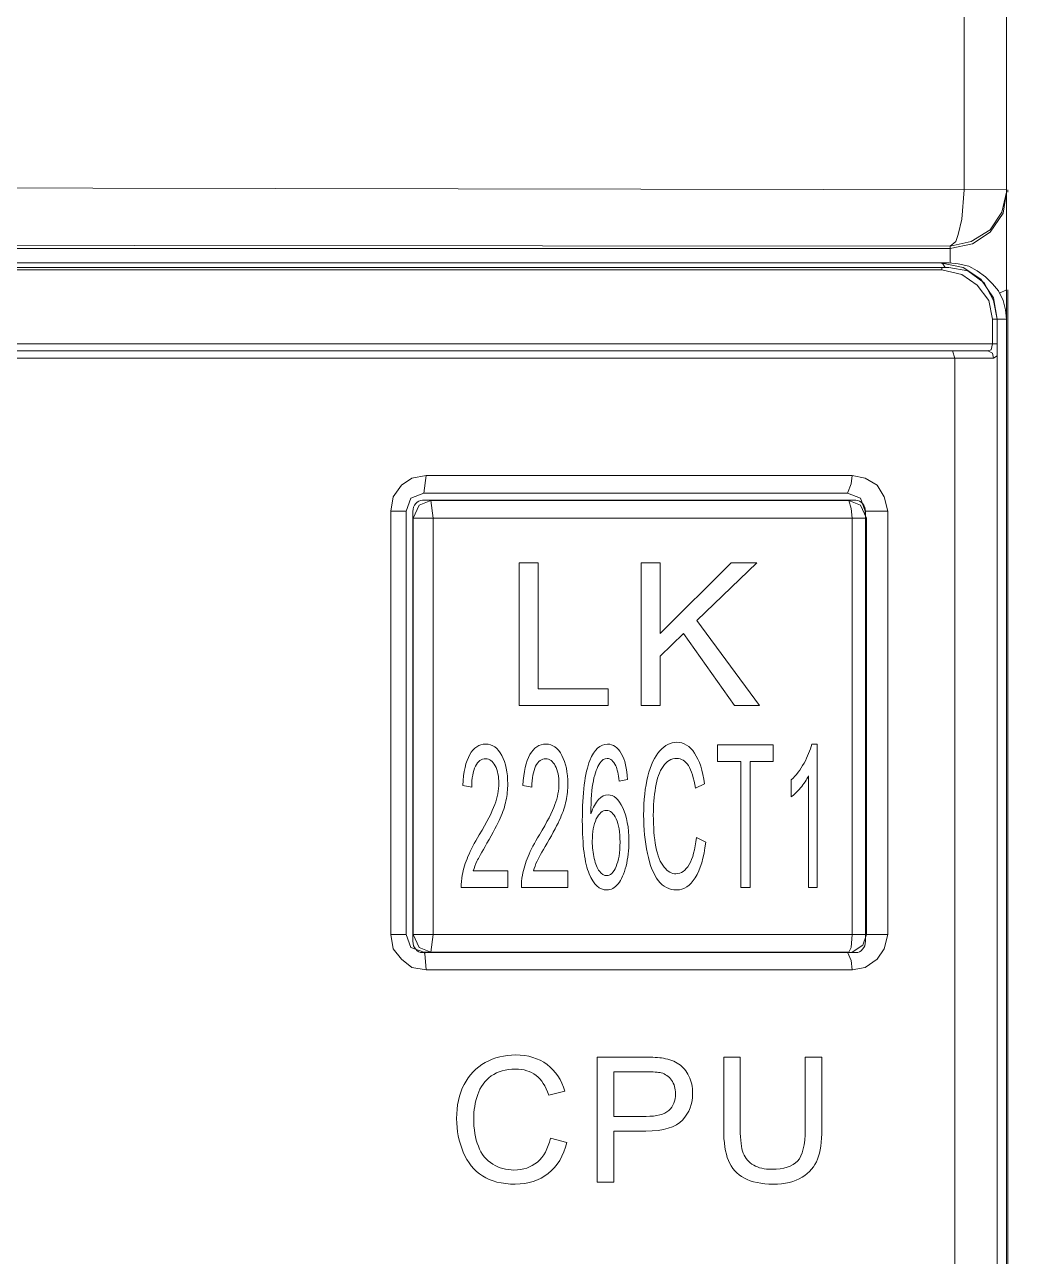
# Model space of a CAD drawing. Header units: millimetres. Extents: x 33157 to 59611, y -29750 to 1750.
# Drawn here: x 53742.8 to 53756.77, y -3122.72 to -3105.3 of the extents above; entities that cross this region are included whole.
import ezdxf

# ---------------------------------------------------------------- set-up
doc = ezdxf.new("R2010")
doc.units = ezdxf.units.MM
doc.layers.get('0').update_dxf_attribs({"lineweight": 18})

msp = doc.modelspace()

# ---------------------------------------------------------------- linework, layer by layer
at = {"lineweight": 9}
for p, q in [((53756.088, -3043.274), (53756.088, -3107.638)), ((53756.687, -3043.274), (53756.687, -3170.437)), ((53756.687, -3107.638), (53756.687, -3107.671)), ((53756.704, -3107.638), (53756.704, -3107.671)), ((53755.888, -3108.437), (53755.888, -3108.67)), ((53755.771, -3108.736), (53755.771, -3108.77)), ((53756.704, -3109.053), (53756.704, -3168.207)), ((53756.487, -3109.469), (53756.487, -3109.818)), ((53756.554, -3109.469), (53756.554, -3170.171)), ((53756.687, -3109.469), (53756.687, -3167.658)), ((53755.955, -3110.018), (53755.955, -3170.171)), ((53747.979, -3112.182), (53747.979, -3118.174)), ((53748.196, -3112.182), (53748.196, -3118.174)), ((53748.296, -3112.282), (53748.296, -3118.174)), ((53748.579, -3112.282), (53748.579, -3118.174)), ((53754.506, -3112.282), (53754.506, -3118.174)), ((53754.689, -3112.182), (53754.689, -3112.232)), ((53754.706, -3112.282), (53754.706, -3118.174)), ((53755.006, -3112.182), (53755.006, -3118.174))]:
    msp.add_line(p, q, dxfattribs=at)
for points in [[(53738.589, -3107.605), (53738.589, -3107.605), (53756.687, -3107.638), (53756.687, -3107.638)], [(53755.888, -3108.47), (53755.888, -3108.47), (53724.986, -3108.47), (53724.986, -3108.47)], [(53755.888, -3108.437), (53755.888, -3108.437), (53738.589, -3108.42), (53738.589, -3108.42)], [(53721.339, -3108.67), (53721.339, -3108.67), (53755.871, -3108.67), (53755.871, -3108.67)], [(53755.788, -3108.686), (53755.788, -3108.686), (53755.755, -3108.67), (53755.755, -3108.67)], [(53721.406, -3108.736), (53721.406, -3108.736), (53755.771, -3108.736), (53755.771, -3108.736)], [(53755.771, -3108.77), (53755.771, -3108.77), (53721.406, -3108.77), (53721.406, -3108.77)], [(53755.771, -3108.736), (53755.771, -3108.736), (53755.805, -3108.736), (53755.805, -3108.736)], [(53755.821, -3108.736), (53755.821, -3108.736), (53755.788, -3108.686), (53755.788, -3108.686)], [(53755.805, -3108.736), (53755.805, -3108.736), (53755.821, -3108.736), (53755.821, -3108.736)], [(53755.871, -3108.736), (53755.871, -3108.736), (53755.821, -3108.736), (53755.821, -3108.736)], [(53756.587, -3109.103), (53756.587, -3109.103), (53756.687, -3109.053), (53756.687, -3109.053)], [(53756.487, -3109.469), (53756.487, -3109.469), (53756.687, -3109.469), (53756.687, -3109.469)], [(53720.707, -3109.818), (53720.707, -3109.818), (53756.554, -3109.818), (53756.554, -3109.818)], [(53720.673, -3110.018), (53720.673, -3110.018), (53756.504, -3110.018), (53756.504, -3110.018)], [(53720.773, -3109.918), (53720.773, -3109.918), (53756.421, -3109.918), (53756.421, -3109.918)], [(53755.921, -3109.918), (53755.921, -3109.918), (53755.955, -3110.018), (53755.955, -3110.018)], [(53748.479, -3111.682), (53748.479, -3111.682), (53748.445, -3111.932), (53748.445, -3111.932)], [(53748.479, -3111.682), (53748.479, -3111.682), (53754.506, -3111.682), (53754.506, -3111.682)], [(53748.484, -3111.682), (53748.484, -3111.682), (53754.501, -3111.682), (53754.501, -3111.682)], [(53748.445, -3111.932), (53748.445, -3111.932), (53754.439, -3111.932), (53754.439, -3111.932)], [(53754.456, -3112.032), (53754.456, -3112.032), (53748.545, -3112.032), (53748.545, -3112.032)], [(53748.579, -3112.282), (53748.579, -3112.282), (53748.545, -3112.032), (53748.545, -3112.032)], [(53747.979, -3112.182), (53747.979, -3112.182), (53748.196, -3112.182), (53748.196, -3112.182)], [(53748.296, -3112.282), (53748.296, -3112.282), (53754.706, -3112.282), (53754.706, -3112.282)], [(53755.006, -3112.182), (53755.006, -3112.182), (53754.689, -3112.182), (53754.689, -3112.182)], [(53747.979, -3118.174), (53747.979, -3118.174), (53748.196, -3118.174), (53748.196, -3118.174)], [(53748.296, -3118.174), (53748.296, -3118.174), (53754.706, -3118.174), (53754.706, -3118.174)], [(53748.579, -3118.174), (53748.579, -3118.174), (53748.545, -3118.423), (53748.545, -3118.423)], [(53754.506, -3118.174), (53754.506, -3118.174), (53754.489, -3118.357), (53754.489, -3118.357)], [(53755.006, -3118.174), (53755.006, -3118.174), (53754.706, -3118.174), (53754.706, -3118.174)], [(53754.439, -3118.423), (53754.439, -3118.423), (53748.445, -3118.423), (53748.445, -3118.423)], [(53748.462, -3118.44), (53748.462, -3118.44), (53748.445, -3118.423), (53748.445, -3118.423)], [(53748.545, -3118.423), (53748.545, -3118.423), (53754.456, -3118.423), (53754.456, -3118.423)], [(53754.489, -3118.357), (53754.489, -3118.357), (53754.456, -3118.423), (53754.456, -3118.423)], [(53748.479, -3118.673), (53748.479, -3118.673), (53748.462, -3118.44), (53748.462, -3118.44)], [(53754.507, -3118.673), (53754.507, -3118.673), (53748.478, -3118.673), (53748.478, -3118.673)], [(53754.506, -3118.673), (53754.506, -3118.673), (53748.479, -3118.673), (53748.479, -3118.673)]]:
    msp.add_open_spline(points, degree=3, dxfattribs=at)
for points, knots in [([(53755.888, -3108.47), (53755.888, -3108.47), (53756.204, -3108.404), (53756.204, -3108.404), (53756.204, -3108.404), (53756.454, -3108.237), (53756.454, -3108.237), (53756.454, -3108.237), (53756.637, -3107.971), (53756.637, -3107.971), (53756.637, -3107.971), (53756.687, -3107.671), (53756.687, -3107.671)], [0, 0, 0, 0, 153258.127052, 153258.127052, 153258.127052, 306516.254103, 306516.254103, 306516.254103, 459774.381155, 459774.381155, 459774.381155, 613032.508207, 613032.508207, 613032.508207, 613032.508207]), ([(53755.888, -3108.437), (53755.888, -3108.437), (53756.188, -3108.37), (53756.188, -3108.37), (53756.188, -3108.37), (53756.454, -3108.204), (53756.454, -3108.204), (53756.454, -3108.204), (53756.621, -3107.954), (53756.621, -3107.954), (53756.621, -3107.954), (53756.687, -3107.671), (53756.687, -3107.671)], [0, 0, 0, 0, 153258.07267, 153258.07267, 153258.07267, 306516.14534, 306516.14534, 306516.14534, 459774.218011, 459774.218011, 459774.218011, 613032.290681, 613032.290681, 613032.290681, 613032.290681]), ([(53756.088, -3107.638), (53756.088, -3107.638), (53756.054, -3108.054), (53756.054, -3108.054), (53756.054, -3108.054), (53756.004, -3108.27), (53756.004, -3108.27), (53756.004, -3108.27), (53755.971, -3108.37), (53755.971, -3108.37), (53755.971, -3108.37), (53755.888, -3108.437), (53755.888, -3108.437)], [0, 0, 0, 0, 153256.940118, 153256.940118, 153256.940118, 306513.880236, 306513.880236, 306513.880236, 459770.820354, 459770.820354, 459770.820354, 613027.760472, 613027.760472, 613027.760472, 613027.760472]), ([(53756.554, -3109.469), (53756.554, -3109.469), (53756.504, -3109.169), (53756.504, -3109.169), (53756.504, -3109.169), (53756.321, -3108.903), (53756.321, -3108.903), (53756.321, -3108.903), (53756.071, -3108.736), (53756.071, -3108.736), (53756.071, -3108.736), (53755.755, -3108.67), (53755.755, -3108.67)], [0, 0, 0, 0, 153259.183735, 153259.183735, 153259.183735, 306518.36747, 306518.36747, 306518.36747, 459777.551206, 459777.551206, 459777.551206, 613036.734941, 613036.734941, 613036.734941, 613036.734941]), ([(53756.687, -3109.469), (53756.687, -3109.469), (53756.67, -3109.336), (53756.67, -3109.336), (53756.67, -3109.336), (53756.637, -3109.203), (53756.637, -3109.203), (53756.637, -3109.203), (53756.571, -3109.069), (53756.571, -3109.069), (53756.571, -3109.069), (53756.487, -3108.969), (53756.487, -3108.969), (53756.487, -3108.969), (53756.388, -3108.87), (53756.388, -3108.87), (53756.388, -3108.87), (53756.271, -3108.786), (53756.271, -3108.786), (53756.271, -3108.786), (53756.154, -3108.72), (53756.154, -3108.72), (53756.154, -3108.72), (53756.004, -3108.686), (53756.004, -3108.686), (53756.004, -3108.686), (53755.871, -3108.67), (53755.871, -3108.67)], [0, 0, 0, 0, 142206.782978, 142206.782978, 142206.782978, 284413.565956, 284413.565956, 284413.565956, 426620.348935, 426620.348935, 426620.348935, 568827.131913, 568827.131913, 568827.131913, 711033.914891, 711033.914891, 711033.914891, 853240.697869, 853240.697869, 853240.697869, 995447.480847, 995447.480847, 995447.480847, 1137654.263825, 1137654.263825, 1137654.263825, 1279861.046804, 1279861.046804, 1279861.046804, 1279861.046804]), ([(53756.487, -3109.469), (53756.487, -3109.469), (53756.437, -3109.203), (53756.437, -3109.203), (53756.437, -3109.203), (53756.271, -3108.986), (53756.271, -3108.986), (53756.271, -3108.986), (53756.054, -3108.836), (53756.054, -3108.836), (53756.054, -3108.836), (53755.771, -3108.77), (53755.771, -3108.77)], [0, 0, 0, 0, 153259.221414, 153259.221414, 153259.221414, 306518.442828, 306518.442828, 306518.442828, 459777.664242, 459777.664242, 459777.664242, 613036.885655, 613036.885655, 613036.885655, 613036.885655]), ([(53755.871, -3108.736), (53755.871, -3108.736), (53756.138, -3108.786), (53756.138, -3108.786), (53756.138, -3108.786), (53756.371, -3108.953), (53756.371, -3108.953), (53756.371, -3108.953), (53756.504, -3109.203), (53756.504, -3109.203), (53756.504, -3109.203), (53756.554, -3109.469), (53756.554, -3109.469)], [0, 0, 0, 0, 153258.939859, 153258.939859, 153258.939859, 306517.879717, 306517.879717, 306517.879717, 459776.819576, 459776.819576, 459776.819576, 613035.759435, 613035.759435, 613035.759435, 613035.759435]), ([(53756.421, -3109.918), (53756.421, -3109.918), (53756.471, -3109.901), (53756.471, -3109.901), (53756.471, -3109.901), (53756.487, -3109.818), (53756.487, -3109.818)], [0, 0, 0, 0, 172840.122494, 172840.122494, 172840.122494, 345680.244987, 345680.244987, 345680.244987, 345680.244987]), ([(53756.504, -3110.018), (53756.504, -3110.018), (53756.554, -3109.985), (53756.554, -3109.985), (53756.554, -3109.985), (53756.554, -3109.935), (53756.554, -3109.935), (53756.554, -3109.935), (53756.554, -3109.818), (53756.554, -3109.818)], [0, 0, 0, 0, 159260.148913, 159260.148913, 159260.148913, 318520.297826, 318520.297826, 318520.297826, 477780.44674, 477780.44674, 477780.44674, 477780.44674]), ([(53756.421, -3109.918), (53756.421, -3109.918), (53756.487, -3109.951), (53756.487, -3109.951), (53756.487, -3109.951), (53756.504, -3110.018), (53756.504, -3110.018)], [0, 0, 0, 0, 172840.232155, 172840.232155, 172840.232155, 345680.46431, 345680.46431, 345680.46431, 345680.46431]), ([(53747.979, -3112.182), (53747.979, -3112.182), (53748.012, -3111.982), (53748.012, -3111.982), (53748.012, -3111.982), (53748.129, -3111.816), (53748.129, -3111.816), (53748.129, -3111.816), (53748.279, -3111.716), (53748.279, -3111.716), (53748.279, -3111.716), (53748.479, -3111.682), (53748.479, -3111.682)], [0, 0, 0, 0, 153241.030496, 153241.030496, 153241.030496, 306482.060992, 306482.060992, 306482.060992, 459723.091489, 459723.091489, 459723.091489, 612964.121985, 612964.121985, 612964.121985, 612964.121985]), ([(53754.506, -3111.682), (53754.506, -3111.682), (53754.489, -3111.799), (53754.489, -3111.799), (53754.489, -3111.799), (53754.439, -3111.932), (53754.439, -3111.932)], [0, 0, 0, 0, 172837.032393, 172837.032393, 172837.032393, 345674.064785, 345674.064785, 345674.064785, 345674.064785]), ([(53754.506, -3111.682), (53754.506, -3111.682), (53754.689, -3111.716), (53754.689, -3111.716), (53754.689, -3111.716), (53754.856, -3111.816), (53754.856, -3111.816), (53754.856, -3111.816), (53754.956, -3111.982), (53754.956, -3111.982), (53754.956, -3111.982), (53755.006, -3112.182), (53755.006, -3112.182)], [0, 0, 0, 0, 153259.312872, 153259.312872, 153259.312872, 306518.625743, 306518.625743, 306518.625743, 459777.938615, 459777.938615, 459777.938615, 613037.251486, 613037.251486, 613037.251486, 613037.251486]), ([(53748.445, -3111.932), (53748.445, -3111.932), (53748.262, -3111.999), (53748.262, -3111.999), (53748.262, -3111.999), (53748.196, -3112.182), (53748.196, -3112.182)], [0, 0, 0, 0, 172818.008677, 172818.008677, 172818.008677, 345636.017354, 345636.017354, 345636.017354, 345636.017354]), ([(53754.689, -3112.182), (53754.689, -3112.182), (53754.622, -3111.999), (53754.622, -3111.999), (53754.622, -3111.999), (53754.439, -3111.932), (53754.439, -3111.932)], [0, 0, 0, 0, 172837.750547, 172837.750547, 172837.750547, 345675.501094, 345675.501094, 345675.501094, 345675.501094]), ([(53748.545, -3112.032), (53748.545, -3112.032), (53748.379, -3112.099), (53748.379, -3112.099), (53748.379, -3112.099), (53748.296, -3112.282), (53748.296, -3112.282)], [0, 0, 0, 0, 172818.530272, 172818.530272, 172818.530272, 345637.060544, 345637.060544, 345637.060544, 345637.060544]), ([(53754.706, -3112.282), (53754.706, -3112.282), (53754.622, -3112.099), (53754.622, -3112.099), (53754.622, -3112.099), (53754.456, -3112.032), (53754.456, -3112.032)], [0, 0, 0, 0, 172837.939645, 172837.939645, 172837.939645, 345675.879291, 345675.879291, 345675.879291, 345675.879291]), ([(53754.506, -3112.282), (53754.506, -3112.282), (53754.489, -3112.148), (53754.489, -3112.148), (53754.489, -3112.148), (53754.456, -3112.032), (53754.456, -3112.032)], [0, 0, 0, 0, 172837.705797, 172837.705797, 172837.705797, 345675.411595, 345675.411595, 345675.411595, 345675.411595]), ([(53748.479, -3118.673), (53748.479, -3118.673), (53748.279, -3118.64), (53748.279, -3118.64), (53748.279, -3118.64), (53748.129, -3118.523), (53748.129, -3118.523), (53748.129, -3118.523), (53748.012, -3118.374), (53748.012, -3118.374), (53748.012, -3118.374), (53747.979, -3118.174), (53747.979, -3118.174)], [0, 0, 0, 0, 153251.106, 153251.106, 153251.106, 306502.211999, 306502.211999, 306502.211999, 459753.317999, 459753.317999, 459753.317999, 613004.423998, 613004.423998, 613004.423998, 613004.423998]), ([(53748.196, -3118.174), (53748.196, -3118.174), (53748.262, -3118.357), (53748.262, -3118.357), (53748.262, -3118.357), (53748.445, -3118.423), (53748.445, -3118.423)], [0, 0, 0, 0, 172828.653301, 172828.653301, 172828.653301, 345657.306602, 345657.306602, 345657.306602, 345657.306602]), ([(53748.296, -3118.174), (53748.296, -3118.174), (53748.379, -3118.357), (53748.379, -3118.357), (53748.379, -3118.357), (53748.545, -3118.423), (53748.545, -3118.423)], [0, 0, 0, 0, 172828.988234, 172828.988234, 172828.988234, 345657.976467, 345657.976467, 345657.976467, 345657.976467]), ([(53754.506, -3118.423), (53754.506, -3118.423), (53754.656, -3118.324), (53754.656, -3118.324), (53754.656, -3118.324), (53754.706, -3118.174), (53754.706, -3118.174)], [0, 0, 0, 0, 172848.500075, 172848.500075, 172848.500075, 345697.000149, 345697.000149, 345697.000149, 345697.000149]), ([(53755.006, -3118.174), (53755.006, -3118.174), (53754.956, -3118.374), (53754.956, -3118.374), (53754.956, -3118.374), (53754.856, -3118.523), (53754.856, -3118.523), (53754.856, -3118.523), (53754.689, -3118.64), (53754.689, -3118.64), (53754.689, -3118.64), (53754.506, -3118.673), (53754.506, -3118.673)], [0, 0, 0, 0, 153269.367141, 153269.367141, 153269.367141, 306538.734282, 306538.734282, 306538.734282, 459808.101423, 459808.101423, 459808.101423, 613077.468564, 613077.468564, 613077.468564, 613077.468564]), ([(53754.506, -3118.673), (53754.506, -3118.673), (53754.489, -3118.54), (53754.489, -3118.54), (53754.489, -3118.54), (53754.439, -3118.423), (53754.439, -3118.423)], [0, 0, 0, 0, 172848.460433, 172848.460433, 172848.460433, 345696.920867, 345696.920867, 345696.920867, 345696.920867])]:
    msp.add_open_spline(points, degree=3, knots=knots, dxfattribs=at)
for points, knots in [([(53748.429, -3112.028), (53748.429, -3112.028), (53754.555, -3112.028), (53754.555, -3112.028), (53754.631, -3112.028), (53754.692, -3112.1), (53754.692, -3112.188), (53754.692, -3112.188), (53754.692, -3118.268), (53754.692, -3118.268), (53754.692, -3118.356), (53754.631, -3118.428), (53754.555, -3118.428), (53754.555, -3118.428), (53748.429, -3118.428), (53748.429, -3118.428), (53748.354, -3118.428), (53748.292, -3118.356), (53748.292, -3118.268), (53748.292, -3118.268), (53748.292, -3112.188), (53748.292, -3112.188), (53748.292, -3112.1), (53748.354, -3112.028), (53748.429, -3112.028)], [0, 0, 0, 0, 143455.520762, 143455.520762, 143455.520762, 286911.041524, 286911.041524, 286911.041524, 430366.562286, 430366.562286, 430366.562286, 573822.083049, 573822.083049, 573822.083049, 717277.603811, 717277.603811, 717277.603811, 860733.124573, 860733.124573, 860733.124573, 1004188.645335, 1004188.645335, 1004188.645335, 1147644.166097, 1147644.166097, 1147644.166097, 1147644.166097]), ([(53749.794, -3114.934), (53749.794, -3114.934), (53749.794, -3112.913), (53749.794, -3112.913), (53749.794, -3112.913), (53750.062, -3112.913), (53750.062, -3112.913), (53750.062, -3112.913), (53750.062, -3114.697), (53750.062, -3114.697), (53750.062, -3114.697), (53751.055, -3114.697), (53751.055, -3114.697), (53751.055, -3114.697), (53751.055, -3114.934), (53751.055, -3114.934), (53751.055, -3114.934), (53749.794, -3114.934), (53749.794, -3114.934)], [0, 0, 0, 0, 146720.860331, 146720.860331, 146720.860331, 293441.720662, 293441.720662, 293441.720662, 440162.580993, 440162.580993, 440162.580993, 586883.441324, 586883.441324, 586883.441324, 733604.301655, 733604.301655, 733604.301655, 880325.161986, 880325.161986, 880325.161986, 880325.161986]), ([(53751.52, -3114.934), (53751.52, -3114.934), (53751.52, -3112.913), (53751.52, -3112.913), (53751.52, -3112.913), (53751.788, -3112.913), (53751.788, -3112.913), (53751.788, -3112.913), (53751.788, -3113.915), (53751.788, -3113.915), (53751.788, -3113.915), (53752.792, -3112.913), (53752.792, -3112.913), (53752.792, -3112.913), (53753.154, -3112.913), (53753.154, -3112.913), (53753.154, -3112.913), (53752.307, -3113.733), (53752.307, -3113.733), (53752.307, -3113.733), (53753.191, -3114.934), (53753.191, -3114.934), (53753.191, -3114.934), (53752.838, -3114.934), (53752.838, -3114.934), (53752.838, -3114.934), (53752.119, -3113.914), (53752.119, -3113.914), (53752.119, -3113.914), (53751.788, -3114.234), (53751.788, -3114.234), (53751.788, -3114.234), (53751.788, -3114.934), (53751.788, -3114.934), (53751.788, -3114.934), (53751.52, -3114.934), (53751.52, -3114.934)], [0, 0, 0, 0, 140197.71772, 140197.71772, 140197.71772, 280395.435441, 280395.435441, 280395.435441, 420593.153161, 420593.153161, 420593.153161, 560790.870882, 560790.870882, 560790.870882, 700988.588602, 700988.588602, 700988.588602, 841186.306323, 841186.306323, 841186.306323, 981384.024043, 981384.024043, 981384.024043, 1121581.741764, 1121581.741764, 1121581.741764, 1261779.459484, 1261779.459484, 1261779.459484, 1401977.177204, 1401977.177204, 1401977.177204, 1542174.894925, 1542174.894925, 1542174.894925, 1682372.612645, 1682372.612645, 1682372.612645, 1682372.612645]), ([(53752.302, -3116.799), (53752.302, -3116.799), (53752.434, -3116.867), (53752.434, -3116.867), (53752.406, -3117.087), (53752.357, -3117.254), (53752.285, -3117.369), (53752.213, -3117.484), (53752.126, -3117.542), (53752.022, -3117.542), (53751.915, -3117.542), (53751.828, -3117.498), (53751.761, -3117.409), (53751.694, -3117.32), (53751.643, -3117.192), (53751.608, -3117.024), (53751.573, -3116.856), (53751.555, -3116.676), (53751.555, -3116.483), (53751.555, -3116.272), (53751.575, -3116.089), (53751.615, -3115.932), (53751.654, -3115.776), (53751.711, -3115.657), (53751.784, -3115.575), (53751.857, -3115.494), (53751.937, -3115.453), (53752.024, -3115.453), (53752.124, -3115.453), (53752.208, -3115.505), (53752.275, -3115.608), (53752.343, -3115.711), (53752.391, -3115.855), (53752.417, -3116.041), (53752.417, -3116.041), (53752.288, -3116.104), (53752.288, -3116.104), (53752.265, -3115.957), (53752.231, -3115.85), (53752.188, -3115.783), (53752.144, -3115.715), (53752.089, -3115.682), (53752.022, -3115.682), (53751.946, -3115.682), (53751.882, -3115.719), (53751.831, -3115.794), (53751.78, -3115.868), (53751.743, -3115.968), (53751.723, -3116.093), (53751.702, -3116.219), (53751.692, -3116.348), (53751.692, -3116.481), (53751.692, -3116.653), (53751.704, -3116.803), (53751.728, -3116.931), (53751.753, -3117.059), (53751.791, -3117.155), (53751.843, -3117.218), (53751.895, -3117.282), (53751.951, -3117.313), (53752.012, -3117.313), (53752.085, -3117.313), (53752.147, -3117.27), (53752.198, -3117.184), (53752.249, -3117.097), (53752.284, -3116.969), (53752.302, -3116.799)], [0, 0, 0, 0, 137236.384196, 137236.384196, 137236.384196, 274472.768392, 274472.768392, 274472.768392, 411709.152588, 411709.152588, 411709.152588, 548945.536784, 548945.536784, 548945.536784, 686181.92098, 686181.92098, 686181.92098, 823418.305175, 823418.305175, 823418.305175, 960654.689371, 960654.689371, 960654.689371, 1097891.073567, 1097891.073567, 1097891.073567, 1235127.457763, 1235127.457763, 1235127.457763, 1372363.841959, 1372363.841959, 1372363.841959, 1509600.226155, 1509600.226155, 1509600.226155, 1646836.610351, 1646836.610351, 1646836.610351, 1784072.994547, 1784072.994547, 1784072.994547, 1921309.378743, 1921309.378743, 1921309.378743, 2058545.762939, 2058545.762939, 2058545.762939, 2195782.147135, 2195782.147135, 2195782.147135, 2333018.53133, 2333018.53133, 2333018.53133, 2470254.915526, 2470254.915526, 2470254.915526, 2607491.299722, 2607491.299722, 2607491.299722, 2744727.683918, 2744727.683918, 2744727.683918, 2881964.068114, 2881964.068114, 2881964.068114, 3019200.45231, 3019200.45231, 3019200.45231, 3019200.45231]), ([(53754.01, -3117.508), (53754.01, -3117.508), (53753.888, -3117.508), (53753.888, -3117.508), (53753.888, -3117.508), (53753.888, -3115.927), (53753.888, -3115.927), (53753.859, -3115.984), (53753.82, -3116.041), (53753.772, -3116.098), (53753.724, -3116.155), (53753.681, -3116.198), (53753.643, -3116.226), (53753.643, -3116.226), (53753.643, -3115.986), (53753.643, -3115.986), (53753.712, -3115.921), (53753.771, -3115.842), (53753.823, -3115.749), (53753.874, -3115.656), (53753.91, -3115.566), (53753.931, -3115.479), (53753.931, -3115.479), (53754.01, -3115.479), (53754.01, -3115.479), (53754.01, -3115.479), (53754.01, -3117.508), (53754.01, -3117.508)], [0, 0, 0, 0, 142207.949225, 142207.949225, 142207.949225, 284415.89845, 284415.89845, 284415.89845, 426623.847675, 426623.847675, 426623.847675, 568831.7969, 568831.7969, 568831.7969, 711039.746124, 711039.746124, 711039.746124, 853247.695349, 853247.695349, 853247.695349, 995455.644574, 995455.644574, 995455.644574, 1137663.593799, 1137663.593799, 1137663.593799, 1279871.543024, 1279871.543024, 1279871.543024, 1279871.543024]), ([(53749.634, -3117.271), (53749.634, -3117.271), (53749.634, -3117.508), (53749.634, -3117.508), (53749.634, -3117.508), (53748.975, -3117.508), (53748.975, -3117.508), (53748.974, -3117.448), (53748.979, -3117.391), (53748.99, -3117.335), (53749.007, -3117.245), (53749.034, -3117.155), (53749.071, -3117.067), (53749.108, -3116.979), (53749.162, -3116.877), (53749.231, -3116.762), (53749.339, -3116.582), (53749.412, -3116.439), (53749.45, -3116.334), (53749.488, -3116.229), (53749.508, -3116.129), (53749.508, -3116.035), (53749.508, -3115.937), (53749.49, -3115.854), (53749.455, -3115.786), (53749.421, -3115.719), (53749.375, -3115.685), (53749.32, -3115.685), (53749.26, -3115.685), (53749.213, -3115.721), (53749.178, -3115.792), (53749.142, -3115.863), (53749.124, -3115.962), (53749.124, -3116.088), (53749.124, -3116.088), (53748.999, -3116.063), (53748.999, -3116.063), (53749.007, -3115.873), (53749.04, -3115.728), (53749.096, -3115.628), (53749.152, -3115.529), (53749.228, -3115.479), (53749.322, -3115.479), (53749.418, -3115.479), (53749.494, -3115.533), (53749.549, -3115.64), (53749.605, -3115.748), (53749.633, -3115.882), (53749.633, -3116.041), (53749.633, -3116.121), (53749.625, -3116.201), (53749.608, -3116.279), (53749.592, -3116.358), (53749.565, -3116.44), (53749.527, -3116.526), (53749.489, -3116.612), (53749.426, -3116.731), (53749.339, -3116.882), (53749.265, -3117.007), (53749.218, -3117.092), (53749.197, -3117.136), (53749.176, -3117.181), (53749.159, -3117.226), (53749.146, -3117.271), (53749.146, -3117.271), (53749.634, -3117.271), (53749.634, -3117.271)], [0, 0, 0, 0, 137230.202154, 137230.202154, 137230.202154, 274460.404307, 274460.404307, 274460.404307, 411690.606461, 411690.606461, 411690.606461, 548920.808614, 548920.808614, 548920.808614, 686151.010768, 686151.010768, 686151.010768, 823381.212921, 823381.212921, 823381.212921, 960611.415075, 960611.415075, 960611.415075, 1097841.617229, 1097841.617229, 1097841.617229, 1235071.819382, 1235071.819382, 1235071.819382, 1372302.021536, 1372302.021536, 1372302.021536, 1509532.223689, 1509532.223689, 1509532.223689, 1646762.425843, 1646762.425843, 1646762.425843, 1783992.627996, 1783992.627996, 1783992.627996, 1921222.83015, 1921222.83015, 1921222.83015, 2058453.032304, 2058453.032304, 2058453.032304, 2195683.234457, 2195683.234457, 2195683.234457, 2332913.436611, 2332913.436611, 2332913.436611, 2470143.638764, 2470143.638764, 2470143.638764, 2607373.840918, 2607373.840918, 2607373.840918, 2744604.043071, 2744604.043071, 2744604.043071, 2881834.245225, 2881834.245225, 2881834.245225, 3019064.447378, 3019064.447378, 3019064.447378, 3019064.447378]), ([(53750.484, -3117.271), (53750.484, -3117.271), (53750.484, -3117.508), (53750.484, -3117.508), (53750.484, -3117.508), (53749.826, -3117.508), (53749.826, -3117.508), (53749.825, -3117.448), (53749.829, -3117.391), (53749.84, -3117.335), (53749.857, -3117.245), (53749.884, -3117.155), (53749.921, -3117.067), (53749.959, -3116.979), (53750.012, -3116.877), (53750.081, -3116.762), (53750.189, -3116.582), (53750.262, -3116.439), (53750.3, -3116.334), (53750.339, -3116.229), (53750.358, -3116.129), (53750.358, -3116.035), (53750.358, -3115.937), (53750.341, -3115.854), (53750.306, -3115.786), (53750.271, -3115.719), (53750.226, -3115.685), (53750.17, -3115.685), (53750.111, -3115.685), (53750.063, -3115.721), (53750.028, -3115.792), (53749.993, -3115.863), (53749.975, -3115.962), (53749.974, -3116.088), (53749.974, -3116.088), (53749.849, -3116.063), (53749.849, -3116.063), (53749.858, -3115.873), (53749.89, -3115.728), (53749.946, -3115.628), (53750.003, -3115.529), (53750.078, -3115.479), (53750.173, -3115.479), (53750.268, -3115.479), (53750.344, -3115.533), (53750.399, -3115.64), (53750.455, -3115.748), (53750.483, -3115.882), (53750.483, -3116.041), (53750.483, -3116.121), (53750.475, -3116.201), (53750.458, -3116.279), (53750.442, -3116.358), (53750.415, -3116.44), (53750.377, -3116.526), (53750.339, -3116.612), (53750.277, -3116.731), (53750.189, -3116.882), (53750.116, -3117.007), (53750.068, -3117.092), (53750.048, -3117.136), (53750.027, -3117.181), (53750.009, -3117.226), (53749.996, -3117.271), (53749.996, -3117.271), (53750.484, -3117.271), (53750.484, -3117.271)], [0, 0, 0, 0, 137232.307257, 137232.307257, 137232.307257, 274464.614514, 274464.614514, 274464.614514, 411696.92177, 411696.92177, 411696.92177, 548929.229027, 548929.229027, 548929.229027, 686161.536284, 686161.536284, 686161.536284, 823393.843541, 823393.843541, 823393.843541, 960626.150798, 960626.150798, 960626.150798, 1097858.458055, 1097858.458055, 1097858.458055, 1235090.765311, 1235090.765311, 1235090.765311, 1372323.072568, 1372323.072568, 1372323.072568, 1509555.379825, 1509555.379825, 1509555.379825, 1646787.687082, 1646787.687082, 1646787.687082, 1784019.994339, 1784019.994339, 1784019.994339, 1921252.301595, 1921252.301595, 1921252.301595, 2058484.608852, 2058484.608852, 2058484.608852, 2195716.916109, 2195716.916109, 2195716.916109, 2332949.223366, 2332949.223366, 2332949.223366, 2470181.530623, 2470181.530623, 2470181.530623, 2607413.837879, 2607413.837879, 2607413.837879, 2744646.145136, 2744646.145136, 2744646.145136, 2881878.452393, 2881878.452393, 2881878.452393, 3019110.75965, 3019110.75965, 3019110.75965, 3019110.75965]), ([(53751.329, -3115.981), (53751.329, -3115.981), (53751.208, -3116.001), (53751.208, -3116.001), (53751.197, -3115.904), (53751.182, -3115.833), (53751.162, -3115.788), (53751.129, -3115.717), (53751.088, -3115.682), (53751.039, -3115.682), (53751, -3115.682), (53750.965, -3115.704), (53750.935, -3115.748), (53750.897, -3115.805), (53750.867, -3115.888), (53750.844, -3115.997), (53750.822, -3116.107), (53750.81, -3116.263), (53750.809, -3116.464), (53750.839, -3116.374), (53750.875, -3116.306), (53750.917, -3116.262), (53750.96, -3116.218), (53751.005, -3116.196), (53751.051, -3116.196), (53751.133, -3116.196), (53751.202, -3116.257), (53751.26, -3116.379), (53751.317, -3116.501), (53751.346, -3116.658), (53751.346, -3116.851), (53751.346, -3116.978), (53751.332, -3117.096), (53751.306, -3117.205), (53751.278, -3117.314), (53751.242, -3117.397), (53751.194, -3117.455), (53751.147, -3117.513), (53751.094, -3117.542), (53751.034, -3117.542), (53750.932, -3117.542), (53750.849, -3117.466), (53750.785, -3117.314), (53750.721, -3117.162), (53750.688, -3116.911), (53750.688, -3116.562), (53750.688, -3116.172), (53750.724, -3115.888), (53750.795, -3115.71), (53750.857, -3115.556), (53750.941, -3115.479), (53751.046, -3115.479), (53751.125, -3115.479), (53751.189, -3115.524), (53751.239, -3115.612), (53751.289, -3115.701), (53751.319, -3115.824), (53751.329, -3115.981)], [0, 0, 0, 0, 137714.285244, 137714.285244, 137714.285244, 275428.570488, 275428.570488, 275428.570488, 413142.855732, 413142.855732, 413142.855732, 550857.140976, 550857.140976, 550857.140976, 688571.42622, 688571.42622, 688571.42622, 826285.711464, 826285.711464, 826285.711464, 963999.996708, 963999.996708, 963999.996708, 1101714.281952, 1101714.281952, 1101714.281952, 1239428.567196, 1239428.567196, 1239428.567196, 1377142.85244, 1377142.85244, 1377142.85244, 1514857.137684, 1514857.137684, 1514857.137684, 1652571.422928, 1652571.422928, 1652571.422928, 1790285.708172, 1790285.708172, 1790285.708172, 1927999.993416, 1927999.993416, 1927999.993416, 2065714.27866, 2065714.27866, 2065714.27866, 2203428.563904, 2203428.563904, 2203428.563904, 2341142.849148, 2341142.849148, 2341142.849148, 2478857.134392, 2478857.134392, 2478857.134392, 2616571.419636, 2616571.419636, 2616571.419636, 2616571.419636]), ([(53752.927, -3117.508), (53752.927, -3117.508), (53752.927, -3115.724), (53752.927, -3115.724), (53752.927, -3115.724), (53752.599, -3115.724), (53752.599, -3115.724), (53752.599, -3115.724), (53752.599, -3115.487), (53752.599, -3115.487), (53752.599, -3115.487), (53753.387, -3115.487), (53753.387, -3115.487), (53753.387, -3115.487), (53753.387, -3115.724), (53753.387, -3115.724), (53753.387, -3115.724), (53753.059, -3115.724), (53753.059, -3115.724), (53753.059, -3115.724), (53753.059, -3117.508), (53753.059, -3117.508), (53753.059, -3117.508), (53752.927, -3117.508), (53752.927, -3117.508)], [0, 0, 0, 0, 143468.347691, 143468.347691, 143468.347691, 286936.695382, 286936.695382, 286936.695382, 430405.043073, 430405.043073, 430405.043073, 573873.390764, 573873.390764, 573873.390764, 717341.738455, 717341.738455, 717341.738455, 860810.086146, 860810.086146, 860810.086146, 1004278.433837, 1004278.433837, 1004278.433837, 1147746.781528, 1147746.781528, 1147746.781528, 1147746.781528]), ([(53750.829, -3116.853), (53750.829, -3116.939), (53750.838, -3117.021), (53750.856, -3117.099), (53750.873, -3117.177), (53750.898, -3117.236), (53750.93, -3117.277), (53750.962, -3117.318), (53750.996, -3117.339), (53751.032, -3117.339), (53751.084, -3117.339), (53751.129, -3117.296), (53751.165, -3117.212), (53751.202, -3117.127), (53751.221, -3117.012), (53751.221, -3116.867), (53751.221, -3116.727), (53751.202, -3116.617), (53751.166, -3116.537), (53751.13, -3116.456), (53751.083, -3116.416), (53751.027, -3116.416), (53750.972, -3116.416), (53750.925, -3116.456), (53750.886, -3116.537), (53750.848, -3116.617), (53750.829, -3116.723), (53750.829, -3116.853)], [0, 0, 0, 0, 142203.006098, 142203.006098, 142203.006098, 284406.012196, 284406.012196, 284406.012196, 426609.018295, 426609.018295, 426609.018295, 568812.024393, 568812.024393, 568812.024393, 711015.030491, 711015.030491, 711015.030491, 853218.036589, 853218.036589, 853218.036589, 995421.042687, 995421.042687, 995421.042687, 1137624.048786, 1137624.048786, 1137624.048786, 1279827.054884, 1279827.054884, 1279827.054884, 1279827.054884]), ([(53750.236, -3121.053), (53750.236, -3121.053), (53750.471, -3121.112), (53750.471, -3121.112), (53750.422, -3121.305), (53750.334, -3121.451), (53750.207, -3121.552), (53750.08, -3121.652), (53749.924, -3121.703), (53749.74, -3121.703), (53749.55, -3121.703), (53749.395, -3121.664), (53749.276, -3121.587), (53749.156, -3121.509), (53749.066, -3121.397), (53749.004, -3121.25), (53748.942, -3121.103), (53748.91, -3120.945), (53748.91, -3120.776), (53748.91, -3120.592), (53748.945, -3120.432), (53749.016, -3120.295), (53749.086, -3120.158), (53749.186, -3120.053), (53749.316, -3119.982), (53749.445, -3119.911), (53749.588, -3119.876), (53749.744, -3119.876), (53749.921, -3119.876), (53750.069, -3119.92), (53750.189, -3120.011), (53750.31, -3120.101), (53750.394, -3120.227), (53750.441, -3120.39), (53750.441, -3120.39), (53750.212, -3120.444), (53750.212, -3120.444), (53750.171, -3120.316), (53750.111, -3120.222), (53750.033, -3120.164), (53749.956, -3120.105), (53749.858, -3120.076), (53749.74, -3120.076), (53749.604, -3120.076), (53749.491, -3120.108), (53749.4, -3120.173), (53749.309, -3120.238), (53749.245, -3120.326), (53749.208, -3120.435), (53749.171, -3120.545), (53749.152, -3120.658), (53749.152, -3120.775), (53749.152, -3120.925), (53749.174, -3121.056), (53749.218, -3121.168), (53749.261, -3121.281), (53749.329, -3121.364), (53749.421, -3121.42), (53749.514, -3121.475), (53749.613, -3121.503), (53749.721, -3121.503), (53749.852, -3121.503), (53749.962, -3121.465), (53750.052, -3121.39), (53750.143, -3121.314), (53750.204, -3121.202), (53750.236, -3121.053)], [0, 0, 0, 0, 137235.758822, 137235.758822, 137235.758822, 274471.517643, 274471.517643, 274471.517643, 411707.276465, 411707.276465, 411707.276465, 548943.035286, 548943.035286, 548943.035286, 686178.794108, 686178.794108, 686178.794108, 823414.55293, 823414.55293, 823414.55293, 960650.311751, 960650.311751, 960650.311751, 1097886.070573, 1097886.070573, 1097886.070573, 1235121.829394, 1235121.829394, 1235121.829394, 1372357.588216, 1372357.588216, 1372357.588216, 1509593.347038, 1509593.347038, 1509593.347038, 1646829.105859, 1646829.105859, 1646829.105859, 1784064.864681, 1784064.864681, 1784064.864681, 1921300.623502, 1921300.623502, 1921300.623502, 2058536.382324, 2058536.382324, 2058536.382324, 2195772.141146, 2195772.141146, 2195772.141146, 2333007.899967, 2333007.899967, 2333007.899967, 2470243.658789, 2470243.658789, 2470243.658789, 2607479.41761, 2607479.41761, 2607479.41761, 2744715.176432, 2744715.176432, 2744715.176432, 2881950.935254, 2881950.935254, 2881950.935254, 3019186.694075, 3019186.694075, 3019186.694075, 3019186.694075]), ([(53750.897, -3121.673), (53750.897, -3121.673), (53750.897, -3119.905), (53750.897, -3119.905), (53750.897, -3119.905), (53751.565, -3119.905), (53751.565, -3119.905), (53751.682, -3119.905), (53751.772, -3119.911), (53751.834, -3119.922), (53751.921, -3119.937), (53751.994, -3119.964), (53752.053, -3120.004), (53752.112, -3120.045), (53752.159, -3120.102), (53752.195, -3120.175), (53752.231, -3120.248), (53752.248, -3120.328), (53752.248, -3120.416), (53752.248, -3120.565), (53752.201, -3120.693), (53752.105, -3120.796), (53752.009, -3120.9), (53751.836, -3120.952), (53751.586, -3120.952), (53751.586, -3120.952), (53751.132, -3120.952), (53751.132, -3120.952), (53751.132, -3120.952), (53751.132, -3121.673), (53751.132, -3121.673), (53751.132, -3121.673), (53750.897, -3121.673), (53750.897, -3121.673)], [0, 0, 0, 0, 140656.472783, 140656.472783, 140656.472783, 281312.945566, 281312.945566, 281312.945566, 421969.418349, 421969.418349, 421969.418349, 562625.891132, 562625.891132, 562625.891132, 703282.363915, 703282.363915, 703282.363915, 843938.836698, 843938.836698, 843938.836698, 984595.309481, 984595.309481, 984595.309481, 1125251.782264, 1125251.782264, 1125251.782264, 1265908.255047, 1265908.255047, 1265908.255047, 1406564.72783, 1406564.72783, 1406564.72783, 1547221.200612, 1547221.200612, 1547221.200612, 1547221.200612]), ([(53753.84, -3119.905), (53753.84, -3119.905), (53754.075, -3119.905), (53754.075, -3119.905), (53754.075, -3119.905), (53754.075, -3120.926), (53754.075, -3120.926), (53754.075, -3121.104), (53754.054, -3121.245), (53754.014, -3121.35), (53753.974, -3121.454), (53753.902, -3121.539), (53753.797, -3121.605), (53753.692, -3121.67), (53753.555, -3121.703), (53753.385, -3121.703), (53753.22, -3121.703), (53753.084, -3121.675), (53752.979, -3121.617), (53752.874, -3121.56), (53752.799, -3121.478), (53752.754, -3121.37), (53752.709, -3121.261), (53752.687, -3121.114), (53752.687, -3120.926), (53752.687, -3120.926), (53752.687, -3119.905), (53752.687, -3119.905), (53752.687, -3119.905), (53752.921, -3119.905), (53752.921, -3119.905), (53752.921, -3119.905), (53752.921, -3120.926), (53752.921, -3120.926), (53752.921, -3121.079), (53752.936, -3121.193), (53752.964, -3121.265), (53752.993, -3121.338), (53753.041, -3121.395), (53753.111, -3121.434), (53753.18, -3121.473), (53753.265, -3121.493), (53753.365, -3121.493), (53753.536, -3121.493), (53753.658, -3121.454), (53753.731, -3121.376), (53753.804, -3121.298), (53753.84, -3121.148), (53753.84, -3120.926), (53753.84, -3120.926), (53753.84, -3119.905), (53753.84, -3119.905)], [0, 0, 0, 0, 138198.811634, 138198.811634, 138198.811634, 276397.623269, 276397.623269, 276397.623269, 414596.434903, 414596.434903, 414596.434903, 552795.246538, 552795.246538, 552795.246538, 690994.058172, 690994.058172, 690994.058172, 829192.869807, 829192.869807, 829192.869807, 967391.681441, 967391.681441, 967391.681441, 1105590.493075, 1105590.493075, 1105590.493075, 1243789.30471, 1243789.30471, 1243789.30471, 1381988.116344, 1381988.116344, 1381988.116344, 1520186.927979, 1520186.927979, 1520186.927979, 1658385.739613, 1658385.739613, 1658385.739613, 1796584.551247, 1796584.551247, 1796584.551247, 1934783.362882, 1934783.362882, 1934783.362882, 2072982.174516, 2072982.174516, 2072982.174516, 2211180.986151, 2211180.986151, 2211180.986151, 2349379.797785, 2349379.797785, 2349379.797785, 2349379.797785]), ([(53751.132, -3120.745), (53751.132, -3120.745), (53751.589, -3120.745), (53751.589, -3120.745), (53751.74, -3120.745), (53751.847, -3120.717), (53751.911, -3120.66), (53751.975, -3120.604), (53752.006, -3120.525), (53752.006, -3120.423), (53752.006, -3120.349), (53751.988, -3120.286), (53751.95, -3120.233), (53751.913, -3120.18), (53751.863, -3120.145), (53751.803, -3120.128), (53751.763, -3120.118), (53751.69, -3120.113), (53751.584, -3120.113), (53751.584, -3120.113), (53751.132, -3120.113), (53751.132, -3120.113), (53751.132, -3120.113), (53751.132, -3120.745), (53751.132, -3120.745)], [0, 0, 0, 0, 143473.449547, 143473.449547, 143473.449547, 286946.899094, 286946.899094, 286946.899094, 430420.34864, 430420.34864, 430420.34864, 573893.798187, 573893.798187, 573893.798187, 717367.247734, 717367.247734, 717367.247734, 860840.697281, 860840.697281, 860840.697281, 1004314.146828, 1004314.146828, 1004314.146828, 1147787.596374, 1147787.596374, 1147787.596374, 1147787.596374])]:
    msp.add_open_spline(points, degree=3, knots=knots)

doc.saveas('drawing.dxf')
